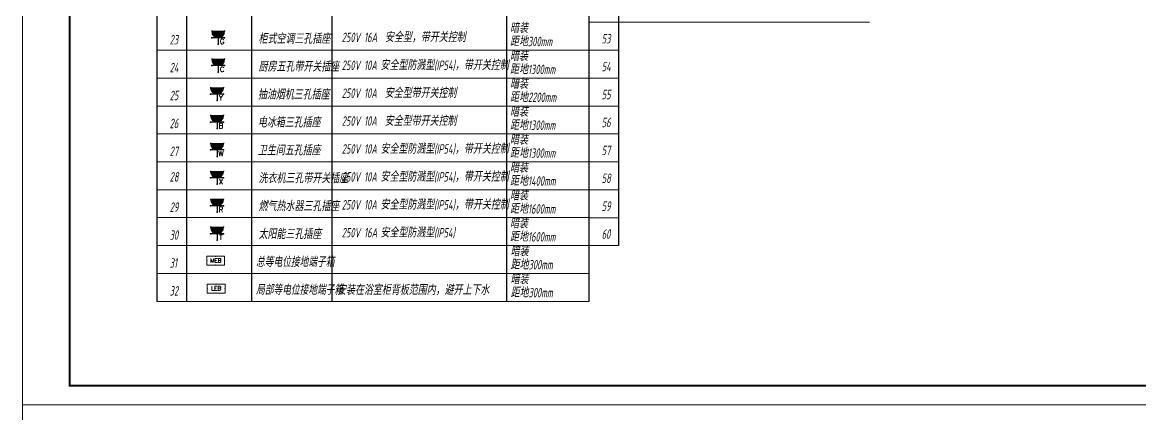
# Model space of a CAD drawing. Extents: x 3002737 to 4077523, y -995787 to -7267.
# Drawn here: x 3417352 to 3476277, y -699262 to -678609 of the extents above; entities that cross this region are included whole.
import ezdxf
from ezdxf.enums import TextEntityAlignment as Align
from ezdxf.xclip import XClip

# ---------------------------------------------------------------- set-up
doc = ezdxf.new("R2010")
doc.units = 0
doc.header["$LTSCALE"] = 1000
doc.header["$MEASUREMENT"] = 0
doc.header["$XCLIPFRAME"] = 2
doc.linetypes.add('DOTE', pattern=[2.42, 2, -0.2, 0.02, -0.2])
doc.layers.get('0').update_dxf_attribs({"linetype": 'CONTINUOUS'})
for name, color, linetype, lineweight in [('DIM', 3, 'CONTINUOUS', 20), ('DOTE', 19, 'DOTE', 9), ('EQUIP-消防', 3, 'CONTINUOUS', 20), ('图框', 147, 'CONTINUOUS', 20)]:
    doc.layers.add(name, color=color, linetype=linetype, lineweight=lineweight)
doc.layers.add('EQUIP-插座', color=3, linetype='CONTINUOUS')
doc.layers.add('TK', color=252, linetype='CONTINUOUS')
doc.styles.add('_TEL_DIM', font='SIMPLEX', dxfattribs={"width": 0.8, "height": 3.5, "bigfont": 'HZTXT'})
doc.styles.add('HZTXT', font='gbeitc.shx', dxfattribs={"width": 0.8, "height": 400, "bigfont": 'hztxt.shx'})

# ---------------------------------------------------------------- blocks, each defined once
blk = doc.blocks.new('A$C74D73064')
at = {"layer": 'DOTE', "color": 252}
for p, q in [((65780, 93137), (65780, 67619)), ((71230, 93137), (71230, 67619)), ((76680, 93137), (76680, 67619)), ((82130, 93137), (82130, 67619)), ((87580, 93137), (87580, 67619)), ((93030, 93137), (93030, 67619)), ((98480, 93137), (98480, 67619))]:
    blk.add_line(p, q, dxfattribs=at)
blk = doc.blocks.new('$equip$00002389')
for p, q in [((-0.65, 0.65), (-0.65, 0)), ((0.65, 0.65), (-0.65, 0.65)), ((-0.65, 0), (0.65, 0)), ((0.65, 0), (0.65, 0.65))]:
    blk.add_line(p, q)
at = {"const_width": 0.05}
blk.add_lwpolyline([(-0.65, 0.65), (0.65, 0.65), (0.65, 0), (-0.65, 0), (-0.65, 0.65), (0.65, 0.65)], dxfattribs=at)
for p in [(-0.65, 0.325), (0, 0.65), (0, 0), (0.65, 0.325)]:
    blk.add_point(p)
at = {"color": 7, "style": '_TEL_DIM'}
blk.add_attdef('$TEXT$', text='', height=0.3, dxfattribs=at).set_placement((0.006, 0.343), align=Align.MIDDLE_CENTER)
at = {"color": 7, "style": '_TEL_DIM', "flags": 1}
blk.add_attdef('A', text='', height=0.00002, dxfattribs=at).set_placement((0, 0), align=Align.MIDDLE_CENTER)
blk = doc.blocks.new('$equip$00001764')
for p, q in [((-0.5, 1.05), (-0.5, 1)), ((-0.5, 1), (0.5, 1)), ((0.5, 1.05), (0.5, 1)), ((0.5, 0.5), (-0.5, 0.5)), ((0, 0.5), (0, 0))]:
    blk.add_line(p, q)
blk.add_arc((0, 1), 0.5, 180, 0)
for p in [(-0.5, 0.5), (0, 0), (0.5, 0.5)]:
    blk.add_point(p)
for points in [[(0.433, 0.75), (-0.433, 0.75), (0.5, 1), (-0.5, 1)], [(0.25, 0.567), (-0.25, 0.567), (0.433, 0.75), (-0.433, 0.75)], [(0, 0.5), (0, 0.5), (0.25, 0.567), (-0.25, 0.567)]]:
    blk.add_solid(points)
at = {"color": 7, "style": '_TEL_DIM'}
blk.add_attdef('$TEXT$', text='', height=0.4, dxfattribs=at).set_placement((0.303, 0.211), align=Align.MIDDLE_CENTER)
at = {"color": 7, "style": '_TEL_DIM', "flags": 1}
blk.add_attdef('A', text='', height=0.00002, dxfattribs=at).set_placement((0, 0), align=Align.MIDDLE_CENTER)

msp = doc.modelspace()

# ---------------------------------------------------------------- linework, layer by layer
at = {"layer": 'DIM', "color": 2, "linetype": 'Continuous'}
for p, q in [((3447223.5, -678609.4), (3448793.9, -678609.4)), ((3447223.5, -678609.4), (3462036, -678609.4)), ((3424439.4, -680081.6), (3447223.5, -680081.6)), ((3447223.5, -680082.1), (3448793.9, -680082.1)), ((3424439.4, -681554.3), (3447223.5, -681554.3)), ((3447223.5, -681554.8), (3448793.9, -681554.8)), ((3424439.4, -683027), (3447223.5, -683027)), ((3447223.5, -683027.5), (3448793.9, -683027.5)), ((3424439.4, -684499.7), (3447223.5, -684499.7)), ((3447223.5, -684500.2), (3448793.9, -684500.2)), ((3424439.4, -685972.4), (3447223.5, -685972.4)), ((3447223.5, -685972.9), (3448793.9, -685972.9)), ((3424439.4, -687445.1), (3447223.5, -687445.1)), ((3447223.5, -687445.6), (3448793.9, -687445.6)), ((3424439.4, -688917.8), (3447223.5, -688917.8)), ((3447223.5, -688918.3), (3448793.9, -688918.3)), ((3424439.4, -690390.5), (3447223.5, -690390.5)), ((3447223.5, -690391), (3448793.9, -690391)), ((3424439.4, -691863.2), (3447223.5, -691863.2)), ((3424439.4, -693335.9), (3447223.5, -693335.9))]:
    msp.add_line(p, q, dxfattribs=at)
at = {"layer": 'TK', "color": 2}
for p, q in [((3424439.4, -644737), (3424439.4, -693335.9)), ((3426009.8, -644737), (3426009.8, -693335.9)), ((3429428.2, -644737), (3429428.2, -693335.9)), ((3433681.4, -644737), (3433681.4, -693335.9)), ((3442879.6, -644737), (3442879.6, -693335.9)), ((3447223.5, -644737.5), (3447223.5, -693335.9)), ((3448793.9, -644737.5), (3448793.9, -690391)), ((3447223.5, -646209.7), (3447223.5, -693335.9))]:
    msp.add_line(p, q, dxfattribs=at)
at = {"layer": '图框'}
for points in [[(3417351.8, -639386.6), (3501451.8, -639386.6), (3501451.8, -698786.6), (3417351.8, -698786.6)], [(3417351.8, -698786.6), (3501451.8, -698786.6), (3501451.8, -758186.6), (3417351.8, -758186.6)]]:
    msp.add_lwpolyline(points, close=True, dxfattribs=at)
at = {"layer": '图框', "const_width": 100}
msp.add_lwpolyline([(3500451.8, -697786.6), (3500451.8, -640386.6), (3419851.8, -640386.6), (3419851.8, -697786.6)], close=True, dxfattribs=at)

# ---------------------------------------------------------------- block references
at = {"color": 252}
ref = msp.add_blockref('A$C74D73064', (3366338.8, -790994.3), dxfattribs=at)
XClip(ref).set_block_clipping_path([(63315.4263309771, 50772.2529092039), (117315.4131985184, 70272.2529080271)])
at = {"layer": 'EQUIP-插座', "xscale": 678.8571428656578, "yscale": 678.8571428656578, "zscale": 678.8571428656578}
for p, values in [((3427681.1, -679760.7), {'$TEXT$': 'G'}), ((3427681.1, -681233.4), {'$TEXT$': 'C'}), ((3427622, -682738.4), {'$TEXT$': 'Y'}), ((3427622, -684211.1), {'$TEXT$': 'B'}), ((3427622, -685683.8), {'$TEXT$': 'W'}), ((3427622, -687156.5), {'$TEXT$': 'X'}), ((3427622, -688629.2), {'$TEXT$': 'R'}), ((3427622, -690101.9), {'$TEXT$': 'T'})]:
    msp.add_blockref('$equip$00001764', p, dxfattribs=at).add_auto_attribs(values)
at = {"layer": 'EQUIP-消防', "color": 7, "xscale": 720, "yscale": 720, "zscale": 720}
for p, values in [((3427551.1, -691421.8), {'$TEXT$': 'MEB'}), ((3427572.5, -692894.5), {'$TEXT$': 'LEB'})]:
    msp.add_blockref('$equip$00002389', p, dxfattribs=at).add_auto_attribs(values)

# ---------------------------------------------------------------- texts
at = {"color": 0, "style": 'HZTXT'}
for s, width, p in [('暗装', 0.7, (3443071.7, -679169)), ('23', 0.7, (3425120.7, -679776.7)), ('柜式空调三孔插座', 0.7, (3429805, -679732.3)), ('250V 16A  安全型，带开关控制', 0.7, (3434194.2, -679651.9)), ('距地300mm', 0.7, (3443071.7, -679870.7)), ('53', 0.7, (3447904.8, -679724.9)), ('安全型防溅型(IP54)，带开关控制', 0.7, (3436235.8, -681124.6)), ('暗装', 0.7, (3443071.7, -680641.7)), ('24', 0.7, (3425120.7, -681249.4)), ('厨房五孔带开关插座', 0.7, (3429805, -681205)), ('250V 10A', 0.7, (3434194.2, -681124.6)), ('距地1300mm', 0.7, (3443071.7, -681343.4)), ('54', 0.7, (3447904.8, -681197.6)), ('暗装', 0.7, (3443071.7, -682114.4)), ('25', 0.7, (3425120.7, -682722.1)), ('抽油烟机三孔插座', 0.7, (3429767.8, -682677.7)), ('250V 10A  安全型带开关控制', 0.7, (3434194.2, -682597.3)), ('距地2200mm', 0.7, (3443071.7, -682816.1)), ('250V 10A  安全型带开关控制', 0.7, (3434194.2, -684070)), ('暗装', 0.7, (3443071.7, -683587.1)), ('26', 0.7, (3425120.7, -684194.8)), ('电冰箱三孔插座', 0.7, (3429767.8, -684150.4)), ('距地1300mm', 0.7, (3443071.7, -684288.8)), ('暗装', 0.7, (3443071.7, -685059.8)), ('27', 0.7, (3425120.7, -685667.5)), ('卫生间五孔插座', 0.7, (3429767.8, -685623.1)), ('250V 10A', 0.7, (3434194.2, -685542.7)), ('安全型防溅型(IP54)，带开关控制', 0.7, (3436235.8, -685542.7)), ('距地1300mm', 0.7, (3443071.7, -685761.4)), ('安全型防溅型(IP54)，带开关控制', 0.7, (3436235.8, -687015.3)), ('暗装', 0.7, (3443071.7, -686532.5)), ('28', 0.7, (3425120.7, -687014.8)), ('洗衣机三孔带开关插座', 0.7, (3429805, -687095.7)), ('250V 10A', 0.7, (3434194.2, -687015.3)), ('距地1400mm', 0.7, (3443071.7, -687234.1)), ('暗装', 0.7, (3443071.7, -688005.2)), ('29', 0.7, (3425120.7, -688612.9)), ('燃气热水器三孔插座', 0.7, (3429805, -688568.4)), ('250V 10A', 0.7, (3434194.2, -688488)), ('安全型防溅型(IP54)，带开关控制', 0.7, (3436235.8, -688488)), ('距地1600mm', 0.7, (3443071.7, -688706.8)), ('安全型防溅型(IP54)', 0.7, (3436235.8, -689960.7)), ('暗装', 0.7, (3443071.7, -689477.9)), ('30', 0.7, (3425120.7, -690085.6)), ('太阳能三孔插座', 0.7, (3429805, -690041.1)), ('250V 16A', 0.7, (3434194.2, -689960.7)), ('距地1600mm', 0.7, (3443071.7, -690179.5)), ('暗装', 0.7, (3443099.6, -690950.6)), ('31', 0.7, (3425120.7, -691558.3)), ('总等电位接地端子箱', 0.68, (3429674.6, -691513.8)), ('距地300mm', 0.7, (3443099.6, -691652.2)), ('暗装', 0.7, (3443099.6, -692423.3)), ('32', 0.7, (3425120.7, -693031)), ('局部等电位接地端子箱', 0.68, (3429674.6, -692986.5)), ('安装在浴室柜背板范围内，避开上下水', 0.7, (3433945, -692990.4)), ('距地300mm', 0.7, (3443099.6, -693124.9))]:
    msp.add_text(s, height=500, dxfattribs=dict(at, width=width)).set_placement(p)
at = {"style": 'HZTXT', "width": 0.7}
for s, p in [('55', (3447904.8, -682670.3)), ('56', (3447904.8, -684143)), ('57', (3447904.8, -685615.7)), ('58', (3447904.8, -687088.4)), ('59', (3447904.8, -688561.1)), ('60', (3447904.8, -690033.8))]:
    msp.add_text(s, height=500, dxfattribs=at).set_placement(p)

doc.saveas('drawing.dxf')
